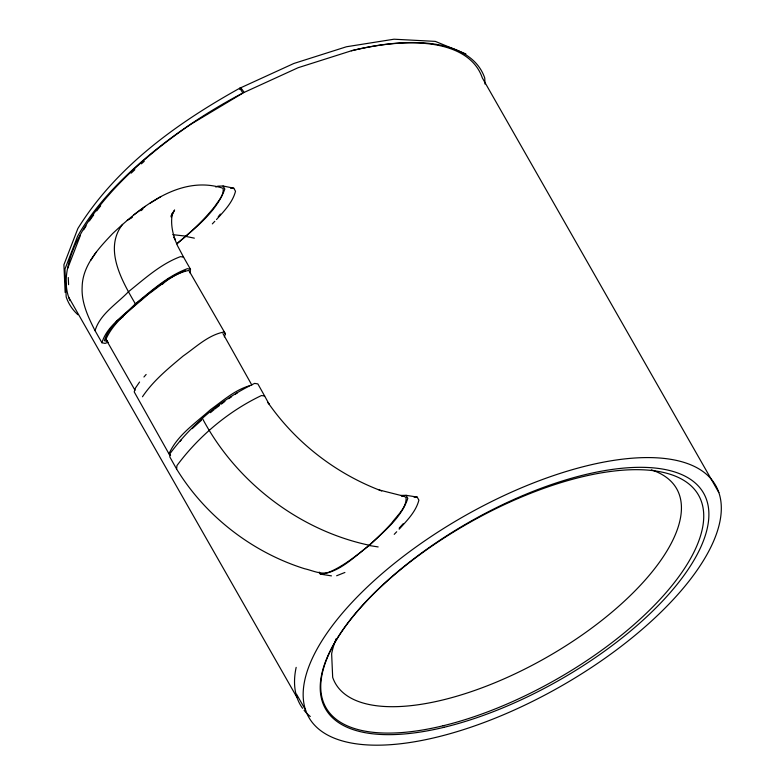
<?xml version="1.0" encoding="UTF-8"?>
<svg xmlns="http://www.w3.org/2000/svg" width="784" height="784" viewBox="0 0 784 784"><rect width="100%" height="100%" fill="white"/><g stroke="black" fill="none" stroke-linecap="round" stroke-linejoin="round"><path stroke-width="1.18" d="M379.142 489.961L404.103 496.262L406.083 497.595C406.71 507.679 397.312 515.245 391.912 522.83C382.347 533.502 371.792 543.253 360.63 552.25C351.301 559.472 341.687 566.558 330.868 571.409C322.263 575.711 313.022 570.556 304.506 568.704C251.997 552.21 205.359 516.029 176.606 469.028L176.959 465.569C198.715 436.218 228.448 411.247 261.454 395.538L264.669 396.047L269.01 404.005L267.785 402.3C295.558 442.558 335.954 473.791 381.71 490.98M108.261 342.206L105.046 343.402L101.949 342.755L95.07 330.701C99.901 314.09 116.963 303.81 128.458 291.726C144.717 278.692 160.72 263.973 180.526 256.613L183.623 257.25L190.502 269.314L190.022 272.92M101.949 342.755C106.781 326.154 123.843 315.874 135.338 303.79C151.596 290.756 167.6 276.037 187.405 268.677L190.502 269.314M171.216 216.854L172.676 212.386C170.432 221.49 172.039 231.035 175.067 239.757L173.979 237.091L177.488 245.676L183.623 257.25M170.559 455.533L168.991 453.877C177.184 435.149 195.706 423.086 210.465 409.699C222.695 400.908 234.602 390.167 249.273 385.836M134.995 390.226L105.918 339.256C114.405 320.303 133.015 307.985 148.049 294.412C160.847 285.543 173.097 273.42 188.836 270.421L225.41 333.798L224.351 336.855M171.245 216.894L174.597 209.975L171.098 215.767M80.331 235.572L67.404 269.118A234.132 97.833 -29.7 0 0 69.982 300.566M177.311 243.246C190.875 232.24 203.742 220.255 214.669 206.584C218.138 201.067 224.224 195.334 223.087 188.278C180.888 174.587 141.698 206.212 112.7 233.514C98.735 248.244 82.516 265.325 82.153 286.934C81.252 302.565 88.171 317.118 95.07 330.701M96.089 252.281L90.817 260.268M139.572 382.024L135.495 387.962L134.211 391.892L168.991 453.877M142.472 396.763C153.223 380.691 168.472 368.304 183.172 355.995C195.98 347.136 208.23 335.003 223.959 332.014L225.41 333.798M122.578 224.351C103.419 248.842 122.079 281.172 135.338 303.79M218.236 216.727L220.412 214.071M403.172 523.741L399.193 528.151M179.977 441.431L181.467 439.677M143.942 376.996L146.128 374.478M212.337 223.881L214.826 221.284M216.492 219.549C224.028 211.121 232.642 202.517 235.514 191.257L233.769 188.199L223.087 185.994L217.844 186.161L215.767 187.004M394.225 534.345L396.694 531.758M399.174 529.18C406.984 520.547 415.902 511.727 418.891 500.143L417.166 497.066L406.073 495.312L400.879 495.429M162.396 284.337L168.344 278.359M176.919 243.893C194.932 228.056 216.306 212.248 224.832 189.052L223.087 185.994M319.206 572.075L320.362 574.123C339.688 572.594 354.348 556.415 369.284 545.527C383.601 531.493 401.33 518.067 407.807 498.389L406.073 495.312M264.669 396.047L257.858 383.905L254.643 383.396C221.637 399.115 191.904 424.085 170.148 453.426L169.795 456.896L176.606 469.028M192.178 428.662L201.468 420.244M210.435 412.678L214.081 409.66M130.752 218.52L132.516 217.06M465.912 53.949L435.306 41.385L394.009 39.21L346.469 46.756L293.814 63.484L240.316 87.965L239.718 89.209A9.839 0.715 62.2 0 1 242.805 93.022A237.395 99.196 -29.7 0 0 77.616 236.229L64.954 269.088L66.189 296.96A237.395 99.196 -29.7 0 0 77.9 314.727M214.992 408.905L219.51 405.485M221.313 404.123L224.93 401.388M133.966 214.757L145.324 206.378M140.797 210.72L142.727 209.367M116.238 321.42L123.039 316.834M228.683 398.703L231.594 396.733M235.484 394.107L237.434 392.794M160.828 196.627L150.136 203.183M239.639 88.269C177.008 123.176 116.257 166.639 77.871 228.507L63.916 264.747L65.141 292.471M127.282 220.294L130.134 218.716M336.65 575.76L344.901 572.467M185.122 270.745C166.414 277.703 151.302 291.599 135.946 303.918C125.087 315.325 108.976 325.037 104.409 340.717L107.33 341.324M401.751 496.35L404.103 496.262M230.623 188.297L233.769 188.199M414.05 497.134L417.166 497.066M172.754 234.651L185.867 236.131M369.284 545.527L378.153 546.928M320.362 574.123L331.456 575.877M369.107 545.203C298.949 530.278 236.072 481.915 202.527 418.607M186.043 236.445L194.354 238.16M240.316 87.965L240.972 88.269A9.878 1.882 65.4 0 1 244.049 92.453M105.918 339.256L107.369 341.04M718.85 492.568A234.132 97.833 -29.7 0 0 381.22 574.368A234.132 97.833 -29.7 0 0 436.659 737.205A234.132 97.833 -29.7 0 0 718.85 492.568L482.278 77.822A234.073 97.814 -29.7 0 0 351.35 50.793M296.538 694.242L305.642 710.196M68.649 297.156L296.989 697.476M222.94 333.563L251.831 385.032M485.012 84.074L484.737 78.018A237.395 99.196 -29.7 0 0 351.889 50.627L298.126 67.708L243.667 92.62L191.286 123.99A234.132 97.833 -29.7 0 0 67.826 267.403L67.855 267.961M68.277 277.526L68.59 284.69M310.288 716.507A234.132 97.833 -29.7 0 1 304.074 710.284M302.575 708.315A234.132 97.833 -29.7 0 1 296.166 667.37M83.692 229.8A234.132 97.833 -29.7 0 1 86.132 225.89M89.415 220.931A234.132 97.833 -29.7 0 1 93.678 214.924M96.697 210.896A234.132 97.833 -29.7 0 1 100.656 205.849M131.173 173.146A234.132 97.833 -29.7 0 1 134.828 169.736M141.375 163.836A234.132 97.833 -29.7 0 1 144.236 161.328M651.367 469.841A196.441 82.085 -29.7 0 1 570.105 643.076A196.441 82.085 -29.7 0 1 332.681 677.347L331.642 653.827A196.441 82.085 -29.7 0 1 336.277 638.509M443.009 725.788A214.453 89.611 -29.7 0 0 701.484 501.721A214.453 89.611 -29.7 0 0 392.235 576.642A214.453 89.611 -29.7 0 0 443.009 725.788M444.283 727.248A217.638 90.944 -29.7 0 0 706.6 499.839A217.638 90.944 -29.7 0 0 392.755 575.887A217.638 90.944 -29.7 0 0 444.283 727.248"/></g></svg>
